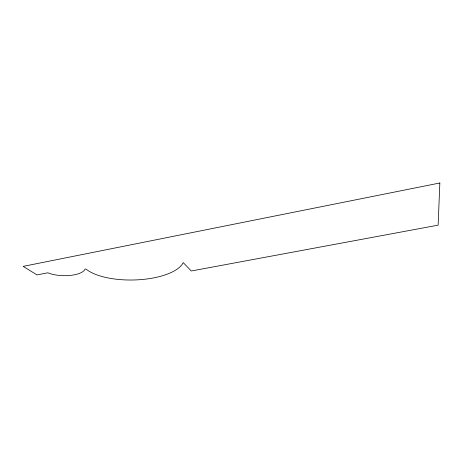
<?xml version="1.0" encoding="UTF-8"?>
<svg xmlns="http://www.w3.org/2000/svg" width="463" height="463" viewBox="0 0 463 463"><rect width="100%" height="100%" fill="white"/><g stroke="black" fill="none" stroke-linecap="round" stroke-linejoin="round"><path stroke-width="0.69" d="M439.85 182.989L438.131 225.157L191.277 270.988L183.215 262.608A51.526 20.43 -1.1 0 1 138.981 279.75A51.526 20.43 -1.1 0 1 85.956 268.991L85.036 269.171A21.634 8.172 1.2 0 1 70.023 275.439A21.634 8.172 1.2 0 1 47.863 272.794L36.994 274.918L23.15 266.375L439.85 182.989"/></g></svg>
